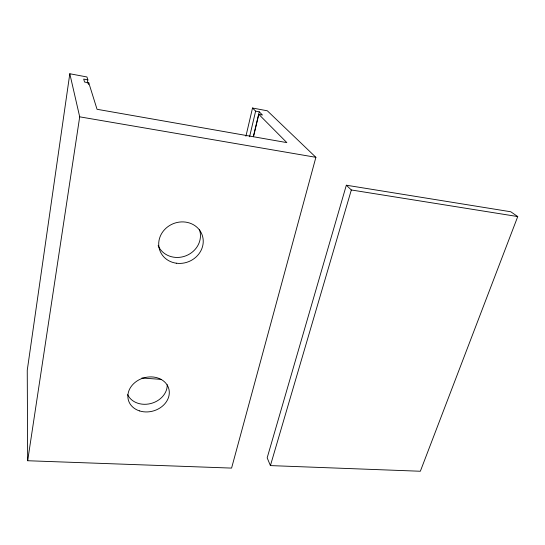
<?xml version="1.0" encoding="UTF-8"?>
<svg xmlns="http://www.w3.org/2000/svg" width="545" height="545" viewBox="0 0 545 545"><rect width="100%" height="100%" fill="white"/><g stroke="black" fill="none" stroke-linecap="round" stroke-linejoin="round"><path stroke-width="0.82" d="M87.336 83.222L87.854 79.856L86.948 76.968L69.808 73.752L27.25 370.287L27.666 460.736L231.584 468.094L315.889 157.314L267.322 110.792L252.526 108.019L245.924 136.202M27.666 460.736L79.699 116.834L69.808 73.752M88.522 84.516L88.781 82.833L84.57 82.057L83.698 79.086L87.854 79.856M249.576 136.781L255.625 111.139L252.526 108.019M253.323 136.666L259.236 111.814L255.625 111.139M253.493 136.706L258.814 114.348L262.465 115.029L259.236 111.814M346.334 185.211L267.173 457.841L270.415 465.594L420.345 471.248L517.75 216.563L510.754 211.76L346.334 185.211L351.327 189.973L517.75 216.563M270.415 465.594L351.327 189.973M141.884 378.005L161.34 379.388M79.699 116.834L315.889 157.314M258.814 114.348L286.84 142.606L97.044 109.286L88.781 82.833M199.402 229.452A22.175 20.247 -21.1 0 1 185.947 255.789A22.175 20.247 -21.1 0 1 158.132 245.645M167.226 384.722A20.683 17.052 -15.9 0 1 150.686 403.566A20.683 17.052 -15.9 0 1 127.639 394.621M176.28 263.201A22.529 20.485 -21.3 0 0 202.175 235.038A22.529 20.485 -21.3 0 0 164.467 229.738A22.529 20.485 -21.3 0 0 176.28 263.201M139.486 410.896A20.989 17.208 -16.1 0 0 169.263 391.371A20.989 17.208 -16.1 0 0 137.006 381.003A20.989 17.208 -16.1 0 0 139.486 410.896"/></g></svg>
